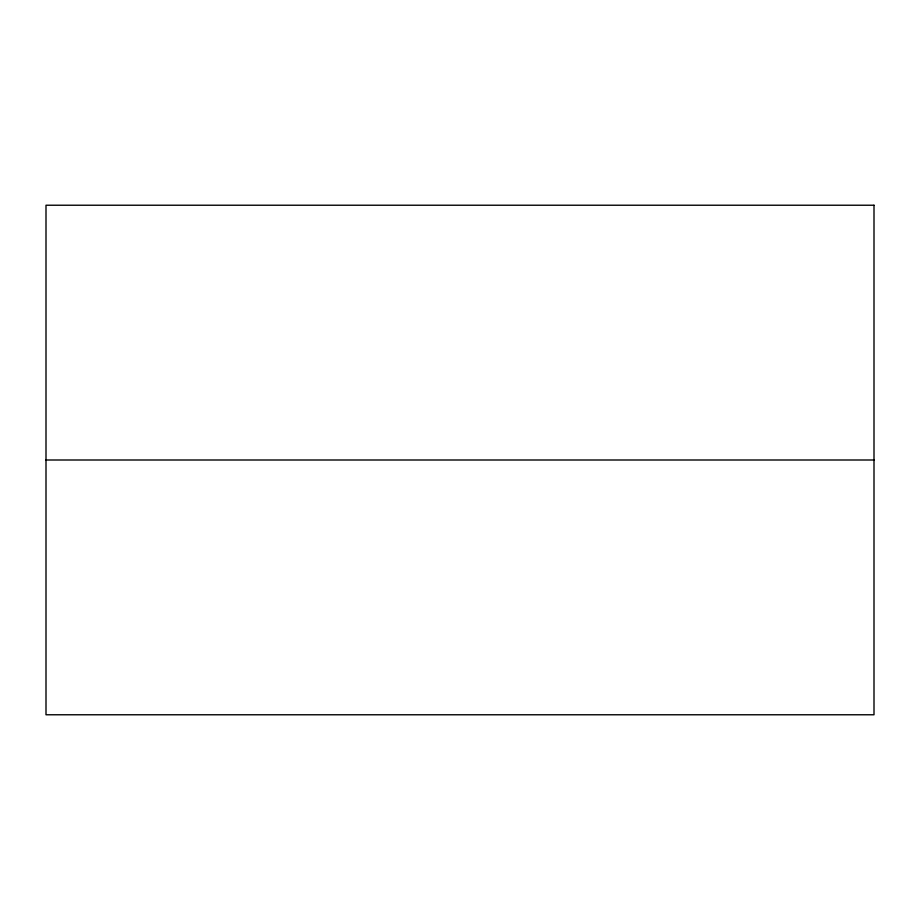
<?xml version="1.0" encoding="UTF-8"?>
<svg xmlns="http://www.w3.org/2000/svg" width="920" height="920" viewBox="0 0 920 920"><rect width="100%" height="100%" fill="white"/><g stroke="black" fill="none" stroke-linecap="round" stroke-linejoin="round"><path stroke-width="1.38" d="M46 460L874 460M874 205.229L46 205.229L46 714.771L874 714.771L874 205.229"/></g></svg>
